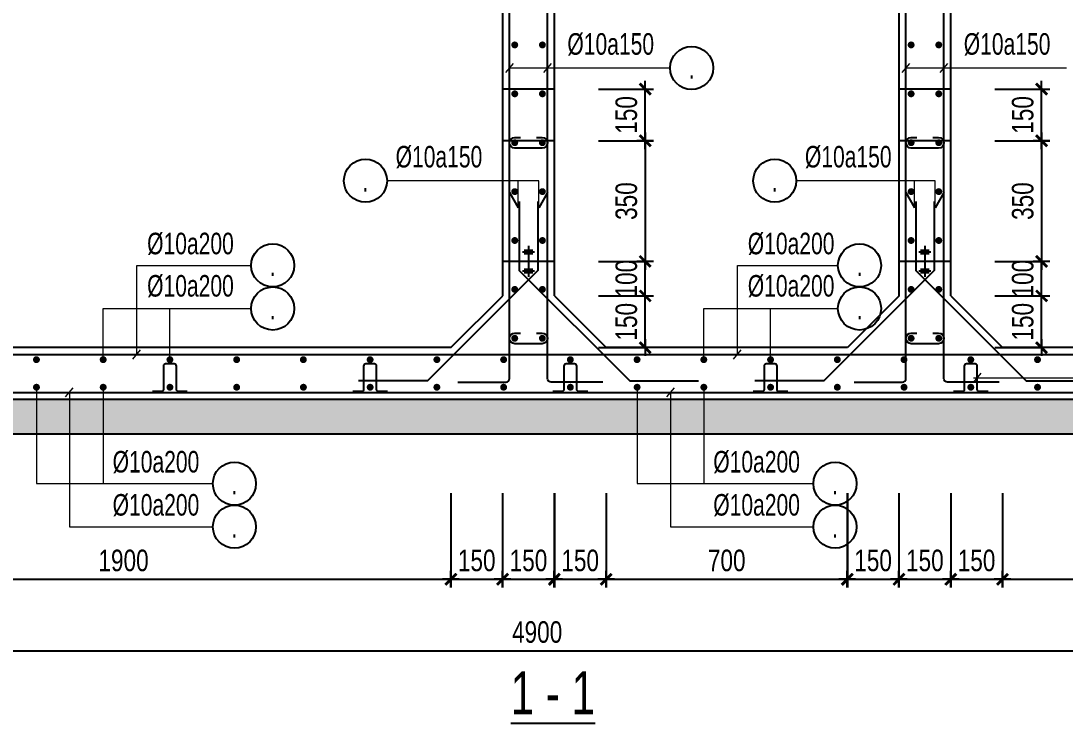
# Model space of a CAD drawing. Extents: x 1229855 to 1302267, y 1135177 to 1201195.
# Drawn here: x 1265901 to 1271960, y 1149946 to 1154020 of the extents above; entities that cross this region are included whole.
import ezdxf
from ezdxf.enums import TextEntityAlignment as Align

# ---------------------------------------------------------------- set-up
doc = ezdxf.new("R2010")
doc.units = 0
doc.header["$LTSCALE"] = 25
doc.header["$MEASUREMENT"] = 0
doc.header["$PDMODE"] = 98
doc.linetypes.add('HIDDEN', pattern=[0.375, 0.25, -0.125])
doc.layers.get('DEFPOINTS').update_dxf_attribs({"linetype": 'CONTINUOUS'})
for name, color, linetype in [('02.CDC.DIM', 1, 'CONTINUOUS'), ('CDC.02.DIM', 1, 'CONTINUOUS'), ('CDC.03.BORDER', 3, 'CONTINUOUS'), ('CDC.04.HIDDEN', 8, 'HIDDEN'), ('CDC.05.STEEL', 4, 'CONTINUOUS'), ('CDC.06.TEXT', 2, 'CONTINUOUS'), ('CDC.10.HATCH', 251, 'CONTINUOUS'), ('CDC.11.NOTE', 8, 'CONTINUOUS'), ('CDC.14.STEELNUM', 3, 'CONTINUOUS')]:
    doc.layers.add(name, color=color, linetype=linetype)
doc.layers.add('KCS_CHI', color=1, linetype='CONTINUOUS', lineweight=15)
doc.styles.add('1', font='arial.ttf', dxfattribs={"width": 0.75})
doc.styles.add('KCS_SMTEXT', font='arial.ttf', dxfattribs={"width": 0.7})
doc.linetypes.add('ZIGZAG', pattern='A,0.0001,-0.2,[131,ltypeshp.shx,S=0.2,R=0,X=-0.2,Y=0],-0.4,[131,ltypeshp.shx,S=0.2,R=180,X=0.2,Y=0],-0.2', length=0.8001)
doc.dimstyles.new('DX2', dxfattribs={"dimscale": 0.5, "dimtxt": 250, "dimasz": 0.8, "dimexe": 0, "dimexo": 0, "dimgap": 90, "dimtad": 1, "dimdec": 0, "dimzin": 13, "dimdsep": 46, "dimtxsty": '1', "dimblk1": 'CHEO', "dimblk2": 'CHEO', "dimsah": 1, "dimcen": 0, "dimclrd": 256, "dimclre": 256, "dimclrt": 2, "dimadec": 0, "dimazin": 0, "dimtfac": 1, "dimtdec": 0, "dimtix": 1, "dimtmove": 2, "dimatfit": 3, "dimldrblk": 'CHEO', "dimfxl": 1, "dimtolj": 1, "dimtzin": 13, "dimarcsym": 0})

# ---------------------------------------------------------------- blocks, each defined once
blk = doc.blocks.new('CHEO')
at = {"layer": '02.CDC.DIM'}
for points in [[(-121, 0), (121, 0)], [(0, 121), (0, -121)]]:
    blk.add_lwpolyline(points, dxfattribs=at)
at = {"layer": '02.CDC.DIM', "color": 2, "const_width": 40}
blk.add_lwpolyline([(80, 80), (-80, -81)], dxfattribs=at)
blk = doc.blocks.new('*D20')
at = {"layer": 'CDC.02.DIM', "lineweight": -2, "ltscale": 3, "transparency": 16777216}
for p, q in [((1271596.9, 1151280.3), (1271596.9, 1150780.3)), ((1273196.9, 1151280.3), (1273196.9, 1150780.3)), ((1271597.3, 1150780.3), (1273196.5, 1150780.3))]:
    blk.add_line(p, q, dxfattribs=at)
at = {"layer": 'DEFPOINTS', "color": 0, "ltscale": 3, "transparency": 16777216}
for p in [(1271596.9, 1151280.3), (1273196.9, 1151280.3), (1273196.9, 1150780.3)]:
    blk.add_point(p, dxfattribs=at)
at = {"layer": 'CDC.02.DIM', "lineweight": -2, "ltscale": 3, "transparency": 16777216, "xscale": 0.4, "yscale": 0.4, "zscale": 0.4, "rotation": 180}
blk.add_blockref('CHEO', (1271596.9, 1150780.3), dxfattribs=at)
at = {"layer": 'CDC.02.DIM', "lineweight": -2, "ltscale": 3, "transparency": 16777216, "xscale": 0.4, "yscale": 0.4, "zscale": 0.4}
blk.add_blockref('CHEO', (1273196.9, 1150780.3), dxfattribs=at)
at = {"layer": 'CDC.02.DIM', "color": 2, "ltscale": 3, "transparency": 16777216, "insert": (1272396.9, 1150889.1), "char_height": 125, "attachment_point": 5, "style": '1'}
blk.add_mtext('\\A1;800', dxfattribs=at)
blk = doc.blocks.new('*D21')
at = {"layer": 'CDC.02.DIM', "lineweight": -2, "ltscale": 3, "transparency": 16777216}
for p, q in [((1263996.4, 1151280.3), (1263996.4, 1150364.9)), ((1273797.3, 1151280.3), (1273797.3, 1150364.9)), ((1263996.8, 1150364.9), (1273796.9, 1150364.9))]:
    blk.add_line(p, q, dxfattribs=at)
at = {"layer": 'DEFPOINTS', "color": 0, "ltscale": 3, "transparency": 16777216}
for p in [(1263996.4, 1151280.3), (1273797.3, 1151280.3), (1273797.3, 1150364.9)]:
    blk.add_point(p, dxfattribs=at)
at = {"layer": 'CDC.02.DIM', "lineweight": -2, "ltscale": 3, "transparency": 16777216, "xscale": 0.4, "yscale": 0.4, "zscale": 0.4, "rotation": 180}
blk.add_blockref('CHEO', (1263996.4, 1150364.9), dxfattribs=at)
at = {"layer": 'CDC.02.DIM', "lineweight": -2, "ltscale": 3, "transparency": 16777216, "xscale": 0.4, "yscale": 0.4, "zscale": 0.4}
blk.add_blockref('CHEO', (1273797.3, 1150364.9), dxfattribs=at)
at = {"layer": 'CDC.02.DIM', "color": 2, "ltscale": 3, "transparency": 16777216, "insert": (1268896.9, 1150473.7), "char_height": 125, "attachment_point": 5, "style": '1'}
blk.add_mtext('\\A1;4900', dxfattribs=at)
blk = doc.blocks.new('*D30')
at = {"layer": 'CDC.02.DIM', "lineweight": -2, "ltscale": 3, "transparency": 16777216}
for p, q in [((1270996.4, 1151280.3), (1270996.4, 1150780.3)), ((1271296.9, 1151280.3), (1271296.9, 1150780.3)), ((1270996.8, 1150780.3), (1271296.5, 1150780.3))]:
    blk.add_line(p, q, dxfattribs=at)
at = {"layer": 'DEFPOINTS', "color": 0, "ltscale": 3, "transparency": 16777216}
for p in [(1270996.4, 1151280.3), (1271296.9, 1151280.3), (1271296.9, 1150780.3)]:
    blk.add_point(p, dxfattribs=at)
at = {"layer": 'CDC.02.DIM', "lineweight": -2, "ltscale": 3, "transparency": 16777216, "xscale": 0.4, "yscale": 0.4, "zscale": 0.4, "rotation": 180}
blk.add_blockref('CHEO', (1270996.4, 1150780.3), dxfattribs=at)
at = {"layer": 'CDC.02.DIM', "lineweight": -2, "ltscale": 3, "transparency": 16777216, "xscale": 0.4, "yscale": 0.4, "zscale": 0.4}
blk.add_blockref('CHEO', (1271296.9, 1150780.3), dxfattribs=at)
at = {"layer": 'CDC.02.DIM', "color": 2, "ltscale": 3, "transparency": 16777216, "insert": (1271146.6, 1150889.1), "char_height": 125, "attachment_point": 5, "style": '1'}
blk.add_mtext('\\A1;150', dxfattribs=at)
blk = doc.blocks.new('*D31')
at = {"layer": 'CDC.02.DIM', "lineweight": -2, "ltscale": 3, "transparency": 16777216}
for p, q in [((1269296.9, 1151280.3), (1269296.9, 1150780.3)), ((1270696.9, 1151280.3), (1270696.9, 1150780.3)), ((1269297.3, 1150780.3), (1270696.5, 1150780.3))]:
    blk.add_line(p, q, dxfattribs=at)
at = {"layer": 'DEFPOINTS', "color": 0, "ltscale": 3, "transparency": 16777216}
for p in [(1269296.9, 1151280.3), (1270696.9, 1151280.3), (1270696.9, 1150780.3)]:
    blk.add_point(p, dxfattribs=at)
at = {"layer": 'CDC.02.DIM', "lineweight": -2, "ltscale": 3, "transparency": 16777216, "xscale": 0.4, "yscale": 0.4, "zscale": 0.4, "rotation": 180}
blk.add_blockref('CHEO', (1269296.9, 1150780.3), dxfattribs=at)
at = {"layer": 'CDC.02.DIM', "lineweight": -2, "ltscale": 3, "transparency": 16777216, "xscale": 0.4, "yscale": 0.4, "zscale": 0.4}
blk.add_blockref('CHEO', (1270696.9, 1150780.3), dxfattribs=at)
at = {"layer": 'CDC.02.DIM', "color": 2, "ltscale": 3, "transparency": 16777216, "insert": (1269996.9, 1150889.1), "char_height": 125, "attachment_point": 5, "style": '1'}
blk.add_mtext('\\A1;700', dxfattribs=at)
blk = doc.blocks.new('*D32')
at = {"layer": 'CDC.02.DIM', "lineweight": -2, "ltscale": 3, "transparency": 16777216}
for p, q in [((1268696.4, 1151280.3), (1268696.4, 1150780.3)), ((1268996.9, 1151280.3), (1268996.9, 1150780.3)), ((1268696.8, 1150780.3), (1268996.5, 1150780.3))]:
    blk.add_line(p, q, dxfattribs=at)
at = {"layer": 'DEFPOINTS', "color": 0, "ltscale": 3, "transparency": 16777216}
for p in [(1268696.4, 1151280.3), (1268996.9, 1151280.3), (1268996.9, 1150780.3)]:
    blk.add_point(p, dxfattribs=at)
at = {"layer": 'CDC.02.DIM', "lineweight": -2, "ltscale": 3, "transparency": 16777216, "xscale": 0.4, "yscale": 0.4, "zscale": 0.4, "rotation": 180}
blk.add_blockref('CHEO', (1268696.4, 1150780.3), dxfattribs=at)
at = {"layer": 'CDC.02.DIM', "lineweight": -2, "ltscale": 3, "transparency": 16777216, "xscale": 0.4, "yscale": 0.4, "zscale": 0.4}
blk.add_blockref('CHEO', (1268996.9, 1150780.3), dxfattribs=at)
at = {"layer": 'CDC.02.DIM', "color": 2, "ltscale": 3, "transparency": 16777216, "insert": (1268846.6, 1150889.1), "char_height": 125, "attachment_point": 5, "style": '1'}
blk.add_mtext('\\A1;150', dxfattribs=at)
blk = doc.blocks.new('*D33')
at = {"layer": 'CDC.02.DIM', "lineweight": -2, "ltscale": 3, "transparency": 16777216}
for p, q in [((1264596.9, 1151280.3), (1264596.9, 1150780.3)), ((1268396.9, 1151280.3), (1268396.9, 1150780.3)), ((1264597.3, 1150780.3), (1268396.5, 1150780.3))]:
    blk.add_line(p, q, dxfattribs=at)
at = {"layer": 'DEFPOINTS', "color": 0, "ltscale": 3, "transparency": 16777216}
for p in [(1264596.9, 1151280.3), (1268396.9, 1151280.3), (1268396.9, 1150780.3)]:
    blk.add_point(p, dxfattribs=at)
at = {"layer": 'CDC.02.DIM', "lineweight": -2, "ltscale": 3, "transparency": 16777216, "xscale": 0.4, "yscale": 0.4, "zscale": 0.4, "rotation": 180}
blk.add_blockref('CHEO', (1264596.9, 1150780.3), dxfattribs=at)
at = {"layer": 'CDC.02.DIM', "lineweight": -2, "ltscale": 3, "transparency": 16777216, "xscale": 0.4, "yscale": 0.4, "zscale": 0.4}
blk.add_blockref('CHEO', (1268396.9, 1150780.3), dxfattribs=at)
at = {"layer": 'CDC.02.DIM', "color": 2, "ltscale": 3, "transparency": 16777216, "insert": (1266496.9, 1150889.1), "char_height": 125, "attachment_point": 5, "style": '1'}
blk.add_mtext('\\A1;1900', dxfattribs=at)
blk = doc.blocks.new('*D97')
at = {"layer": 'CDC.02.DIM', "lineweight": -2, "ltscale": 3, "transparency": 16777216}
for p, q in [((1269252.7, 1152424.7), (1269523.7, 1152424.7)), ((1269523.7, 1152125.1), (1269523.7, 1152424.3)), ((1269252.7, 1152124.7), (1269523.7, 1152124.7))]:
    blk.add_line(p, q, dxfattribs=at)
at = {"layer": 'DEFPOINTS', "color": 0, "ltscale": 3, "transparency": 16777216}
for p in [(1269252.7, 1152424.7), (1269523.7, 1152424.7), (1269252.7, 1152124.7)]:
    blk.add_point(p, dxfattribs=at)
at = {"layer": 'CDC.02.DIM', "lineweight": -2, "ltscale": 3, "transparency": 16777216, "xscale": 0.4, "yscale": 0.4, "zscale": 0.4}
for p, rotation in [((1269523.7, 1152424.7), 90), ((1269523.7, 1152124.7), 270)]:
    blk.add_blockref('CHEO', p, dxfattribs=dict(at, rotation=rotation))
at = {"layer": 'CDC.02.DIM', "color": 2, "ltscale": 3, "transparency": 16777216, "insert": (1269414.8, 1152274.7), "char_height": 125, "attachment_point": 5, "rotation": 90, "style": '1'}
blk.add_mtext('\\A1;150', dxfattribs=at)
blk = doc.blocks.new('*D98')
at = {"layer": 'CDC.02.DIM', "lineweight": -2, "ltscale": 3, "transparency": 16777216}
for p, q in [((1269252.7, 1153324.7), (1269523.7, 1153324.7)), ((1269523.7, 1153324.3), (1269523.7, 1152625.1)), ((1269252.7, 1152624.7), (1269523.7, 1152624.7))]:
    blk.add_line(p, q, dxfattribs=at)
at = {"layer": 'DEFPOINTS', "color": 0, "ltscale": 3, "transparency": 16777216}
for p in [(1269252.7, 1153324.7), (1269252.7, 1152624.7), (1269523.7, 1152624.7)]:
    blk.add_point(p, dxfattribs=at)
at = {"layer": 'CDC.02.DIM', "lineweight": -2, "ltscale": 3, "transparency": 16777216, "xscale": 0.4, "yscale": 0.4, "zscale": 0.4}
for p, rotation in [((1269523.7, 1153324.7), 90), ((1269523.7, 1152624.7), 270)]:
    blk.add_blockref('CHEO', p, dxfattribs=dict(at, rotation=rotation))
at = {"layer": 'CDC.02.DIM', "color": 2, "ltscale": 3, "transparency": 16777216, "insert": (1269414.8, 1152974.7), "char_height": 125, "attachment_point": 5, "rotation": 90, "style": '1'}
blk.add_mtext('\\A1;350', dxfattribs=at)
blk = doc.blocks.new('*D99')
at = {"layer": 'CDC.02.DIM', "lineweight": -2, "ltscale": 3, "transparency": 16777216}
for p, q in [((1269252.7, 1153624.7), (1269523.7, 1153624.7)), ((1269523.7, 1153325.1), (1269523.7, 1153624.3)), ((1269252.7, 1153324.7), (1269523.7, 1153324.7))]:
    blk.add_line(p, q, dxfattribs=at)
at = {"layer": 'DEFPOINTS', "color": 0, "ltscale": 3, "transparency": 16777216}
for p in [(1269252.7, 1153624.7), (1269523.7, 1153624.7), (1269252.7, 1153324.7)]:
    blk.add_point(p, dxfattribs=at)
at = {"layer": 'CDC.02.DIM', "lineweight": -2, "ltscale": 3, "transparency": 16777216, "xscale": 0.4, "yscale": 0.4, "zscale": 0.4}
for p, rotation in [((1269523.7, 1153624.7), 90), ((1269523.7, 1153324.7), 270)]:
    blk.add_blockref('CHEO', p, dxfattribs=dict(at, rotation=rotation))
at = {"layer": 'CDC.02.DIM', "color": 2, "ltscale": 3, "transparency": 16777216, "insert": (1269414.8, 1153474.7), "char_height": 125, "attachment_point": 5, "rotation": 90, "style": '1'}
blk.add_mtext('\\A1;150', dxfattribs=at)
blk = doc.blocks.new('*D101')
at = {"layer": 'CDC.02.DIM', "lineweight": -2, "ltscale": 3, "transparency": 16777216}
for p, q in [((1271552.7, 1152424.7), (1271823.7, 1152424.7)), ((1271823.7, 1152125.1), (1271823.7, 1152424.3)), ((1271552.7, 1152124.7), (1271823.7, 1152124.7))]:
    blk.add_line(p, q, dxfattribs=at)
at = {"layer": 'DEFPOINTS', "color": 0, "ltscale": 3, "transparency": 16777216}
for p in [(1271552.7, 1152424.7), (1271823.7, 1152424.7), (1271552.7, 1152124.7)]:
    blk.add_point(p, dxfattribs=at)
at = {"layer": 'CDC.02.DIM', "lineweight": -2, "ltscale": 3, "transparency": 16777216, "xscale": 0.4, "yscale": 0.4, "zscale": 0.4}
for p, rotation in [((1271823.7, 1152424.7), 90), ((1271823.7, 1152124.7), 270)]:
    blk.add_blockref('CHEO', p, dxfattribs=dict(at, rotation=rotation))
at = {"layer": 'CDC.02.DIM', "color": 2, "ltscale": 3, "transparency": 16777216, "insert": (1271714.8, 1152274.7), "char_height": 125, "attachment_point": 5, "rotation": 90, "style": '1'}
blk.add_mtext('\\A1;150', dxfattribs=at)
blk = doc.blocks.new('*D102')
at = {"layer": 'CDC.02.DIM', "lineweight": -2, "ltscale": 3, "transparency": 16777216}
for p, q in [((1271552.7, 1153324.7), (1271823.7, 1153324.7)), ((1271823.7, 1153324.3), (1271823.7, 1152625.1)), ((1271552.7, 1152624.7), (1271823.7, 1152624.7))]:
    blk.add_line(p, q, dxfattribs=at)
at = {"layer": 'DEFPOINTS', "color": 0, "ltscale": 3, "transparency": 16777216}
for p in [(1271552.7, 1153324.7), (1271552.7, 1152624.7), (1271823.7, 1152624.7)]:
    blk.add_point(p, dxfattribs=at)
at = {"layer": 'CDC.02.DIM', "lineweight": -2, "ltscale": 3, "transparency": 16777216, "xscale": 0.4, "yscale": 0.4, "zscale": 0.4}
for p, rotation in [((1271823.7, 1153324.7), 90), ((1271823.7, 1152624.7), 270)]:
    blk.add_blockref('CHEO', p, dxfattribs=dict(at, rotation=rotation))
at = {"layer": 'CDC.02.DIM', "color": 2, "ltscale": 3, "transparency": 16777216, "insert": (1271714.8, 1152974.7), "char_height": 125, "attachment_point": 5, "rotation": 90, "style": '1'}
blk.add_mtext('\\A1;350', dxfattribs=at)
blk = doc.blocks.new('*D103')
at = {"layer": 'CDC.02.DIM', "lineweight": -2, "ltscale": 3, "transparency": 16777216}
for p, q in [((1271552.7, 1153624.7), (1271823.7, 1153624.7)), ((1271823.7, 1153325.1), (1271823.7, 1153624.3)), ((1271552.7, 1153324.7), (1271823.7, 1153324.7))]:
    blk.add_line(p, q, dxfattribs=at)
at = {"layer": 'DEFPOINTS', "color": 0, "ltscale": 3, "transparency": 16777216}
for p in [(1271552.7, 1153624.7), (1271823.7, 1153624.7), (1271552.7, 1153324.7)]:
    blk.add_point(p, dxfattribs=at)
at = {"layer": 'CDC.02.DIM', "lineweight": -2, "ltscale": 3, "transparency": 16777216, "xscale": 0.4, "yscale": 0.4, "zscale": 0.4}
for p, rotation in [((1271823.7, 1153624.7), 90), ((1271823.7, 1153324.7), 270)]:
    blk.add_blockref('CHEO', p, dxfattribs=dict(at, rotation=rotation))
at = {"layer": 'CDC.02.DIM', "color": 2, "ltscale": 3, "transparency": 16777216, "insert": (1271714.8, 1153474.7), "char_height": 125, "attachment_point": 5, "rotation": 90, "style": '1'}
blk.add_mtext('\\A1;150', dxfattribs=at)
blk = doc.blocks.new('bang')
at = {"layer": 'CDC.11.NOTE', "ltscale": 3}
for points in [[(-25, 65), (25, 65)], [(0, 90), (0, -90)], [(-35, 55), (35, 55)], [(-25, 45), (25, 45)], [(-35, -55), (35, -55)], [(-25, -45), (25, -45)], [(-25, -65), (25, -65)]]:
    blk.add_lwpolyline(points, dxfattribs=at)
blk = doc.blocks.new('*D402')
at = {"layer": 'CDC.02.DIM', "lineweight": -2, "ltscale": 3, "transparency": 16777216}
for p, q in [((1269252.7, 1152624.7), (1269523.7, 1152624.7)), ((1269523.7, 1152625.1), (1269523.7, 1152625.5)), ((1269523.7, 1152424.7), (1269523.7, 1152624.7)), ((1269252.7, 1152424.7), (1269523.7, 1152424.7)), ((1269523.7, 1152424.3), (1269523.7, 1152423.9))]:
    blk.add_line(p, q, dxfattribs=at)
at = {"layer": 'DEFPOINTS', "color": 0, "ltscale": 3, "transparency": 16777216}
for p in [(1269252.7, 1152624.7), (1269523.7, 1152624.7), (1269252.7, 1152424.7)]:
    blk.add_point(p, dxfattribs=at)
at = {"layer": 'CDC.02.DIM', "lineweight": -2, "ltscale": 3, "transparency": 16777216, "xscale": 0.4, "yscale": 0.4, "zscale": 0.4}
for p, rotation in [((1269523.7, 1152624.7), 270), ((1269523.7, 1152424.7), 90)]:
    blk.add_blockref('CHEO', p, dxfattribs=dict(at, rotation=rotation))
at = {"layer": 'CDC.02.DIM', "color": 2, "ltscale": 3, "transparency": 16777216, "insert": (1269414.8, 1152524.7), "char_height": 125, "attachment_point": 5, "rotation": 90, "style": '1'}
blk.add_mtext('\\A1;100', dxfattribs=at)
blk = doc.blocks.new('*D403')
at = {"layer": 'CDC.02.DIM', "lineweight": -2, "ltscale": 3, "transparency": 16777216}
for p, q in [((1271552.7, 1152624.7), (1271823.7, 1152624.7)), ((1271823.7, 1152625.1), (1271823.7, 1152625.5)), ((1271823.7, 1152424.7), (1271823.7, 1152624.7)), ((1271552.7, 1152424.7), (1271823.7, 1152424.7)), ((1271823.7, 1152424.3), (1271823.7, 1152423.9))]:
    blk.add_line(p, q, dxfattribs=at)
at = {"layer": 'DEFPOINTS', "color": 0, "ltscale": 3, "transparency": 16777216}
for p in [(1271552.7, 1152624.7), (1271823.7, 1152624.7), (1271552.7, 1152424.7)]:
    blk.add_point(p, dxfattribs=at)
at = {"layer": 'CDC.02.DIM', "lineweight": -2, "ltscale": 3, "transparency": 16777216, "xscale": 0.4, "yscale": 0.4, "zscale": 0.4}
for p, rotation in [((1271823.7, 1152624.7), 270), ((1271823.7, 1152424.7), 90)]:
    blk.add_blockref('CHEO', p, dxfattribs=dict(at, rotation=rotation))
at = {"layer": 'CDC.02.DIM', "color": 2, "ltscale": 3, "transparency": 16777216, "insert": (1271714.8, 1152524.7), "char_height": 125, "attachment_point": 5, "rotation": 90, "style": '1'}
blk.add_mtext('\\A1;100', dxfattribs=at)
blk = doc.blocks.new('*D426')
at = {"layer": 'CDC.02.DIM', "lineweight": -2, "ltscale": 3, "transparency": 16777216}
for p, q in [((1271296.4, 1151280.3), (1271296.4, 1150780.3)), ((1271596.9, 1151280.3), (1271596.9, 1150780.3)), ((1271296.8, 1150780.3), (1271596.5, 1150780.3))]:
    blk.add_line(p, q, dxfattribs=at)
at = {"layer": 'DEFPOINTS', "color": 0, "ltscale": 3, "transparency": 16777216}
for p in [(1271296.4, 1151280.3), (1271596.9, 1151280.3), (1271596.9, 1150780.3)]:
    blk.add_point(p, dxfattribs=at)
at = {"layer": 'CDC.02.DIM', "lineweight": -2, "ltscale": 3, "transparency": 16777216, "xscale": 0.4, "yscale": 0.4, "zscale": 0.4, "rotation": 180}
blk.add_blockref('CHEO', (1271296.4, 1150780.3), dxfattribs=at)
at = {"layer": 'CDC.02.DIM', "lineweight": -2, "ltscale": 3, "transparency": 16777216, "xscale": 0.4, "yscale": 0.4, "zscale": 0.4}
blk.add_blockref('CHEO', (1271596.9, 1150780.3), dxfattribs=at)
at = {"layer": 'CDC.02.DIM', "color": 2, "ltscale": 3, "transparency": 16777216, "insert": (1271446.6, 1150889.1), "char_height": 125, "attachment_point": 5, "style": '1'}
blk.add_mtext('\\A1;150', dxfattribs=at)
blk = doc.blocks.new('*D427')
at = {"layer": 'CDC.02.DIM', "lineweight": -2, "ltscale": 3, "transparency": 16777216}
for p, q in [((1270696, 1151280.3), (1270696, 1150780.3)), ((1270996.4, 1151280.3), (1270996.4, 1150780.3)), ((1270696.4, 1150780.3), (1270996, 1150780.3))]:
    blk.add_line(p, q, dxfattribs=at)
at = {"layer": 'DEFPOINTS', "color": 0, "ltscale": 3, "transparency": 16777216}
for p in [(1270696, 1151280.3), (1270996.4, 1151280.3), (1270996.4, 1150780.3)]:
    blk.add_point(p, dxfattribs=at)
at = {"layer": 'CDC.02.DIM', "lineweight": -2, "ltscale": 3, "transparency": 16777216, "xscale": 0.4, "yscale": 0.4, "zscale": 0.4, "rotation": 180}
blk.add_blockref('CHEO', (1270696, 1150780.3), dxfattribs=at)
at = {"layer": 'CDC.02.DIM', "lineweight": -2, "ltscale": 3, "transparency": 16777216, "xscale": 0.4, "yscale": 0.4, "zscale": 0.4}
blk.add_blockref('CHEO', (1270996.4, 1150780.3), dxfattribs=at)
at = {"layer": 'CDC.02.DIM', "color": 2, "ltscale": 3, "transparency": 16777216, "insert": (1270846.2, 1150889.1), "char_height": 125, "attachment_point": 5, "style": '1'}
blk.add_mtext('\\A1;150', dxfattribs=at)
blk = doc.blocks.new('*D428')
at = {"layer": 'CDC.02.DIM', "lineweight": -2, "ltscale": 3, "transparency": 16777216}
for p, q in [((1268996.4, 1151280.3), (1268996.4, 1150780.3)), ((1269296.9, 1151280.3), (1269296.9, 1150780.3)), ((1268996.8, 1150780.3), (1269296.5, 1150780.3))]:
    blk.add_line(p, q, dxfattribs=at)
at = {"layer": 'DEFPOINTS', "color": 0, "ltscale": 3, "transparency": 16777216}
for p in [(1268996.4, 1151280.3), (1269296.9, 1151280.3), (1269296.9, 1150780.3)]:
    blk.add_point(p, dxfattribs=at)
at = {"layer": 'CDC.02.DIM', "lineweight": -2, "ltscale": 3, "transparency": 16777216, "xscale": 0.4, "yscale": 0.4, "zscale": 0.4, "rotation": 180}
blk.add_blockref('CHEO', (1268996.4, 1150780.3), dxfattribs=at)
at = {"layer": 'CDC.02.DIM', "lineweight": -2, "ltscale": 3, "transparency": 16777216, "xscale": 0.4, "yscale": 0.4, "zscale": 0.4}
blk.add_blockref('CHEO', (1269296.9, 1150780.3), dxfattribs=at)
at = {"layer": 'CDC.02.DIM', "color": 2, "ltscale": 3, "transparency": 16777216, "insert": (1269146.6, 1150889.1), "char_height": 125, "attachment_point": 5, "style": '1'}
blk.add_mtext('\\A1;150', dxfattribs=at)
blk = doc.blocks.new('*D429')
at = {"layer": 'CDC.02.DIM', "lineweight": -2, "ltscale": 3, "transparency": 16777216}
for p, q in [((1268396, 1151280.3), (1268396, 1150780.3)), ((1268696.4, 1151280.3), (1268696.4, 1150780.3)), ((1268396.4, 1150780.3), (1268696, 1150780.3))]:
    blk.add_line(p, q, dxfattribs=at)
at = {"layer": 'DEFPOINTS', "color": 0, "ltscale": 3, "transparency": 16777216}
for p in [(1268396, 1151280.3), (1268696.4, 1151280.3), (1268696.4, 1150780.3)]:
    blk.add_point(p, dxfattribs=at)
at = {"layer": 'CDC.02.DIM', "lineweight": -2, "ltscale": 3, "transparency": 16777216, "xscale": 0.4, "yscale": 0.4, "zscale": 0.4, "rotation": 180}
blk.add_blockref('CHEO', (1268396, 1150780.3), dxfattribs=at)
at = {"layer": 'CDC.02.DIM', "lineweight": -2, "ltscale": 3, "transparency": 16777216, "xscale": 0.4, "yscale": 0.4, "zscale": 0.4}
blk.add_blockref('CHEO', (1268696.4, 1150780.3), dxfattribs=at)
at = {"layer": 'CDC.02.DIM', "color": 2, "ltscale": 3, "transparency": 16777216, "insert": (1268546.2, 1150889.1), "char_height": 125, "attachment_point": 5, "style": '1'}
blk.add_mtext('\\A1;150', dxfattribs=at)

msp = doc.modelspace()

# ---------------------------------------------------------------- hatches: boundary and pattern name
at = {"layer": 'CDC.10.HATCH', "ltscale": 2}
h = msp.add_hatch(dxfattribs=at)
h.set_pattern_fill('AR-CONC', color=256, scale=30, style=0)
h.set_pattern_definition([(50, (1059468.16, 1240448.63), (215.17805, -18.82564), [22.5, -247.5]), (355, (1059468.16, 1240448.63), (-41.6254, 225.65764), [18, -198]), (100.45144, (1059486.09, 1240447.06), (173.55265, 206.832), [19.12206, -210.34263]), (46.1842, (1059468.16, 1240508.63), (320.1724, -49.65578), [33.75, -371.25]), (96.63564, (1059494.84, 1240504.5), (280.3986, 292.2356), [28.6831, -315.51413]), (351.18416, (1059468.16, 1240508.63), (280.3986, 292.2356), [27, -297]), (21, (1059498.16, 1240493.63), (179.07212, -120.78567), [22.5, -247.5]), (326, (1059498.16, 1240493.63), (72.9946, 217.54501), [18, -198]), (71.45144, (1059513.08, 1240483.56), (252.06671, 96.75935), [19.12206, -210.34263]), (37.5, (1059468.16, 1240448.626), (3.647957, 99.868156), [0, -195.6, 0, -201, 0, -198.75]), (7.5, (1059468.16, 1240448.63), (78.92086, 118.323514), [0, -114.6, 0, -191.1, 0, -75.75]), (327.5, (1059401.26, 1240448.626), (160.14673, -6.766462), [0, -75, 0, -234, 0, -310.5]), (317.5, (1059371.26, 1240448.63), (174.95585, 30.031495), [0, -97.5, 0, -155.4, 0, -220.5])])
h.paths.add_polyline_path([(1274397.28, 1151824.73), (1274397.28, 1151624.73), (1263396.44, 1151624.73), (1263396.44, 1151824.73)])

# ---------------------------------------------------------------- linework, layer by layer
at = {"layer": 'CDC.03.BORDER'}
for p, q in [((1268696.86, 1152424.73), (1268696.86, 1155624.73)), ((1268996.86, 1152424.73), (1268996.86, 1155624.73)), ((1270996.86, 1152424.73), (1270996.86, 1155624.73)), ((1271296.86, 1152424.73), (1271296.86, 1155624.73)), ((1268396.86, 1152124.73), (1268696.86, 1152424.73)), ((1268996.86, 1152424.73), (1269296.86, 1152124.73)), ((1270996.86, 1152424.73), (1270696.86, 1152124.73)), ((1271296.86, 1152424.73), (1271596.86, 1152124.73)), ((1268396.86, 1152124.73), (1264596.86, 1152124.73)), ((1270696.86, 1152124.73), (1269296.86, 1152124.73)), ((1273196.86, 1152124.73), (1271596.86, 1152124.73)), ((1263396.44, 1151824.73), (1274397.28, 1151824.73)), ((1263396.44, 1151624.73), (1274397.28, 1151624.73))]:
    msp.add_line(p, q, dxfattribs=at)
at = {"layer": 'CDC.03.BORDER', "linetype": 'ZIGZAG', "ltscale": 2}
for p, q in [((1268996.86, 1152624.73), (1268696.86, 1152624.73)), ((1271296.86, 1152624.73), (1270996.86, 1152624.73))]:
    msp.add_line(p, q, dxfattribs=at)
at = {"layer": 'CDC.04.HIDDEN', "linetype": 'HIDDEN', "ltscale": 50}
for p, q in [((1268996.86, 1153624.73), (1268696.86, 1153624.73)), ((1271296.86, 1153624.73), (1270996.86, 1153624.73)), ((1268996.86, 1153324.73), (1268696.86, 1153324.73)), ((1271296.86, 1153324.73), (1270996.86, 1153324.73))]:
    msp.add_line(p, q, dxfattribs=at)
at = {"layer": 'CDC.05.STEEL', "linetype": 'Continuous'}
for p, q in [((1268736.86, 1153024.73), (1268787, 1152936.59)), ((1268957.28, 1153024.73), (1268907.14, 1152936.59)), ((1271036.86, 1153024.73), (1271087, 1152936.59)), ((1271257.28, 1153024.73), (1271207.14, 1152936.59))]:
    msp.add_line(p, q, dxfattribs=at)
at = {"layer": 'CDC.05.STEEL'}
msp.add_line((1263636.44, 1151864.73), (1274157.28, 1151864.73), dxfattribs=at)
for points in [[(1268436.86, 1151924.73), (1268716.86, 1151924.73, 0.4142136), (1268736.86, 1151944.73), (1268736.86, 1155744.73, 0.4142136), (1268716.86, 1155764.73), (1268436.86, 1155764.73)], [(1269277.71, 1151924.73), (1268977.28, 1151924.73, -0.4142136), (1268957.28, 1151944.73), (1268957.28, 1155744.73, -0.4142136), (1268977.28, 1155764.73), (1269277.71, 1155764.73)], [(1270736.86, 1151924.73), (1271016.86, 1151924.73, 0.4142136), (1271036.86, 1151944.73), (1271036.86, 1155744.73, 0.4142136), (1271016.86, 1155764.73), (1270736.86, 1155764.73)], [(1271577.71, 1151924.73), (1271277.28, 1151924.73, -0.4142136), (1271257.28, 1151944.73), (1271257.28, 1155744.73, -0.4142136), (1271277.28, 1155764.73), (1271577.71, 1155764.73)], [(1268893.59, 1153343.68), (1268926.44, 1153343.68, -1), (1268926.44, 1153281.99), (1268767.71, 1153281.99, -1), (1268767.71, 1153343.68), (1268800.56, 1153343.68)], [(1271193.59, 1153343.68), (1271226.44, 1153343.68, -1), (1271226.44, 1153281.99), (1271067.71, 1153281.99, -1), (1271067.71, 1153343.68), (1271100.56, 1153343.68)], [(1268893.59, 1152208.94), (1268926.44, 1152208.94, -1), (1268926.44, 1152147.24), (1268767.71, 1152147.24, -1), (1268767.71, 1152208.94), (1268800.56, 1152208.94)], [(1271193.59, 1152208.94), (1271226.44, 1152208.94, -1), (1271226.44, 1152147.24), (1271067.71, 1152147.24, -1), (1271067.71, 1152208.94), (1271100.56, 1152208.94)], [(1263636.44, 1151824.73), (1263636.44, 1152054.73, -0.4142136), (1263666.44, 1152084.73), (1274127.28, 1152084.73, -0.4142136), (1274157.28, 1152054.73), (1274157.28, 1151824.73)], [(1266866.62, 1151869.54), (1266815.94, 1151869.54, -0.4142136), (1266803.44, 1151882.04), (1266803.44, 1152017.23, 0.4142136), (1266790.94, 1152029.73), (1266740.94, 1152029.73, 0.4142136), (1266728.44, 1152017.23), (1266728.44, 1151882.04, -0.4142136), (1266715.94, 1151869.54), (1266665.27, 1151869.54)], [(1268028.38, 1151869.54), (1267977.7, 1151869.54, -0.4142136), (1267965.2, 1151882.04), (1267965.2, 1152017.23, 0.4142136), (1267952.7, 1152029.73), (1267902.7, 1152029.73, 0.4142136), (1267890.2, 1152017.23), (1267890.2, 1151882.04, -0.4142136), (1267877.7, 1151869.54), (1267827.03, 1151869.54)], [(1269190.14, 1151869.54), (1269139.46, 1151869.54, -0.4142136), (1269126.96, 1151882.04), (1269126.96, 1152017.23, 0.4142136), (1269114.46, 1152029.73), (1269064.46, 1152029.73, 0.4142136), (1269051.96, 1152017.23), (1269051.96, 1151882.04, -0.4142136), (1269039.46, 1151869.54), (1268988.79, 1151869.54)], [(1270351.9, 1151869.54), (1270301.22, 1151869.54, -0.4142136), (1270288.72, 1151882.04), (1270288.72, 1152017.23, 0.4142136), (1270276.22, 1152029.73), (1270226.22, 1152029.73, 0.4142136), (1270213.72, 1152017.23), (1270213.72, 1151882.04, -0.4142136), (1270201.22, 1151869.54), (1270150.54, 1151869.54)], [(1271513.66, 1151869.54), (1271462.98, 1151869.54, -0.4142136), (1271450.48, 1151882.04), (1271450.48, 1152017.23, 0.4142136), (1271437.98, 1152029.73), (1271387.98, 1152029.73, 0.4142136), (1271375.48, 1152017.23), (1271375.48, 1151882.04, -0.4142136), (1271362.98, 1151869.54), (1271312.3, 1151869.54)]]:
    msp.add_lwpolyline(points, format="xyb", dxfattribs=at)
at = {"layer": 'CDC.05.STEEL', "const_width": 20}
for points in [[(1268756.86, 1153880.82, 1), (1268776.86, 1153880.82, 1)], [(1268917.28, 1153880.82, 1), (1268937.28, 1153880.82, 1)], [(1271056.86, 1153880.82, 1), (1271076.86, 1153880.82, 1)], [(1271217.28, 1153880.82, 1), (1271237.28, 1153880.82, 1)], [(1268756.86, 1153597.14, 1), (1268776.86, 1153597.14, 1)], [(1268917.28, 1153597.14, 1), (1268937.28, 1153597.14, 1)], [(1271056.86, 1153597.14, 1), (1271076.86, 1153597.14, 1)], [(1271217.28, 1153597.14, 1), (1271237.28, 1153597.14, 1)], [(1268756.86, 1153313.45, 1), (1268776.86, 1153313.45, 1)], [(1268917.28, 1153313.45, 1), (1268937.28, 1153313.45, 1)], [(1271056.86, 1153313.45, 1), (1271076.86, 1153313.45, 1)], [(1271217.28, 1153313.45, 1), (1271237.28, 1153313.45, 1)], [(1268756.86, 1153029.77, 1), (1268776.86, 1153029.77, 1)], [(1268917.28, 1153029.77, 1), (1268937.28, 1153029.77, 1)], [(1271056.86, 1153029.77, 1), (1271076.86, 1153029.77, 1)], [(1271217.28, 1153029.77, 1), (1271237.28, 1153029.77, 1)], [(1268756.86, 1152746.08, 1), (1268776.86, 1152746.08, 1)], [(1268917.28, 1152746.08, 1), (1268937.28, 1152746.08, 1)], [(1271056.86, 1152746.08, 1), (1271076.86, 1152746.08, 1)], [(1271217.28, 1152746.08, 1), (1271237.28, 1152746.08, 1)], [(1268756.86, 1152462.39, 1), (1268776.86, 1152462.39, 1)], [(1268917.28, 1152462.39, 1), (1268937.28, 1152462.39, 1)], [(1271056.86, 1152462.39, 1), (1271076.86, 1152462.39, 1)], [(1271217.28, 1152462.39, 1), (1271237.28, 1152462.39, 1)], [(1268756.86, 1152178.71, 1), (1268776.86, 1152178.71, 1)], [(1268917.28, 1152178.71, 1), (1268937.28, 1152178.71, 1)], [(1271056.86, 1152178.71, 1), (1271076.86, 1152178.71, 1)], [(1271217.28, 1152178.71, 1), (1271237.28, 1152178.71, 1)], [(1265981.44, 1152054.73, 1), (1266001.44, 1152054.73, 1)], [(1266368.69, 1152054.73, 1), (1266388.69, 1152054.73, 1)], [(1266755.94, 1152054.73, 1), (1266775.94, 1152054.73, 1)], [(1267143.2, 1152054.73, 1), (1267163.2, 1152054.73, 1)], [(1267530.45, 1152054.73, 1), (1267550.45, 1152054.73, 1)], [(1267917.7, 1152054.73, 1), (1267937.7, 1152054.73, 1)], [(1268304.95, 1152054.73, 1), (1268324.95, 1152054.73, 1)], [(1268692.21, 1152054.73, 1), (1268712.21, 1152054.73, 1)], [(1269079.46, 1152054.73, 1), (1269099.46, 1152054.73, 1)], [(1269466.71, 1152054.73, 1), (1269486.71, 1152054.73, 1)], [(1269853.97, 1152054.73, 1), (1269873.97, 1152054.73, 1)], [(1270241.22, 1152054.73, 1), (1270261.22, 1152054.73, 1)], [(1270628.47, 1152054.73, 1), (1270648.47, 1152054.73, 1)], [(1271015.73, 1152054.73, 1), (1271035.73, 1152054.73, 1)], [(1271402.98, 1152054.73, 1), (1271422.98, 1152054.73, 1)], [(1271790.23, 1152054.73, 1), (1271810.23, 1152054.73, 1)], [(1265981.59, 1151894.73, 1), (1266001.59, 1151894.73, 1)], [(1266368.84, 1151894.73, 1), (1266388.84, 1151894.73, 1)], [(1266756.1, 1151894.73, 1), (1266776.1, 1151894.73, 1)], [(1267143.35, 1151894.73, 1), (1267163.35, 1151894.73, 1)], [(1267530.6, 1151894.73, 1), (1267550.6, 1151894.73, 1)], [(1267917.86, 1151894.73, 1), (1267937.86, 1151894.73, 1)], [(1268305.11, 1151894.73, 1), (1268325.11, 1151894.73, 1)], [(1268692.36, 1151894.73, 1), (1268712.36, 1151894.73, 1)], [(1269079.62, 1151894.73, 1), (1269099.62, 1151894.73, 1)], [(1269466.87, 1151894.73, 1), (1269486.87, 1151894.73, 1)], [(1269854.12, 1151894.73, 1), (1269874.12, 1151894.73, 1)], [(1270241.38, 1151894.73, 1), (1270261.38, 1151894.73, 1)], [(1270628.63, 1151894.73, 1), (1270648.63, 1151894.73, 1)], [(1271015.88, 1151894.73, 1), (1271035.88, 1151894.73, 1)], [(1271403.13, 1151894.73, 1), (1271423.13, 1151894.73, 1)], [(1271790.39, 1151894.73, 1), (1271810.39, 1151894.73, 1)]]:
    msp.add_lwpolyline(points, format="xyb", close=True, dxfattribs=at)
at = {"layer": 'CDC.05.STEEL'}
for points in [[(1268900.86, 1152972.16), (1268900.86, 1152572.16), (1268260.2, 1151931.5), (1267860.2, 1151931.5)], [(1268793.29, 1152972.16), (1268793.29, 1152572.16), (1269433.95, 1151931.5), (1269833.95, 1151931.5)], [(1271200.86, 1152972.16), (1271200.86, 1152572.16), (1270560.2, 1151931.5), (1270160.2, 1151931.5)], [(1271093.29, 1152972.16), (1271093.29, 1152572.16), (1271733.95, 1151931.5), (1272133.95, 1151931.5)]]:
    msp.add_lwpolyline(points, dxfattribs=at)
at = {"layer": 'CDC.14.STEELNUM'}
for centre in [(1269793, 1153747), (1267900.72, 1153092.84), (1270275.72, 1153092.84), (1267362.27, 1152601.74), (1270767.55, 1152601.74), (1267362.27, 1152351.74), (1270767.55, 1152351.74), (1267140.36, 1151335.27), (1270625.64, 1151335.27), (1267140.36, 1151085.27), (1270625.64, 1151085.27)]:
    msp.add_circle(centre, 125, dxfattribs=at)
at = {"layer": 'KCS_CHI'}
for p, q in [((1268715.02, 1153720.53), (1268759.54, 1153773.47)), ((1268736.86, 1153747), (1269668, 1153747)), ((1268935.45, 1153720.53), (1268979.97, 1153773.47)), ((1271015.02, 1153720.53), (1271059.54, 1153773.47)), ((1271036.86, 1153747), (1271968, 1153747)), ((1271235.45, 1153720.53), (1271279.97, 1153773.47)), ((1268906.72, 1153092.84), (1268025.72, 1153092.84)), ((1268786.58, 1152936.59), (1268786.58, 1153092.84)), ((1268906.72, 1152936.59), (1268906.72, 1153092.84)), ((1271206.72, 1153092.84), (1270400.72, 1153092.84)), ((1271086.58, 1152936.59), (1271086.58, 1153092.84)), ((1271206.72, 1152936.59), (1271206.72, 1153092.84)), ((1266573.63, 1152084.73), (1266573.63, 1152601.74)), ((1266573.63, 1152601.74), (1267237.27, 1152601.74)), ((1270058.91, 1152084.73), (1270058.91, 1152601.74)), ((1270058.91, 1152601.74), (1270642.55, 1152601.74)), ((1266378.69, 1152054.73), (1266378.69, 1152351.74)), ((1266378.69, 1152351.74), (1267237.27, 1152351.74)), ((1266765.94, 1152054.73), (1266765.94, 1152351.74)), ((1269863.97, 1152054.73), (1269863.97, 1152351.74)), ((1269863.97, 1152351.74), (1270642.55, 1152351.74)), ((1270251.22, 1152054.73), (1270251.22, 1152351.74)), ((1266551.37, 1152058.26), (1266595.89, 1152111.21)), ((1270036.65, 1152058.26), (1270081.17, 1152111.21)), ((1271428.22, 1151923.16), (1271472.74, 1151976.11)), ((1271428.26, 1151949.64), (1272537.24, 1151949.64)), ((1265991.59, 1151894.73), (1265991.59, 1151335.27)), ((1266160.24, 1151838.26), (1266204.76, 1151891.21)), ((1266182.5, 1151864.73), (1266182.5, 1151085.27)), ((1266378.84, 1151894.73), (1266378.84, 1151335.27)), ((1269476.87, 1151894.73), (1269476.87, 1151335.27)), ((1269648.76, 1151838.26), (1269693.28, 1151891.21)), ((1269671.02, 1151864.73), (1269671.02, 1151085.27)), ((1269864.12, 1151894.73), (1269864.12, 1151335.27)), ((1265991.59, 1151335.27), (1267015.36, 1151335.27)), ((1269476.87, 1151335.27), (1270500.64, 1151335.27)), ((1266182.5, 1151085.27), (1267015.36, 1151085.27)), ((1269671.02, 1151085.27), (1270500.64, 1151085.27))]:
    msp.add_line(p, q, dxfattribs=at)

# ---------------------------------------------------------------- block references
for p in [(1268846.86, 1152624.73), (1271146.86, 1152624.73)]:
    msp.add_blockref('bang', p, dxfattribs=at)

# ---------------------------------------------------------------- texts
at = {"layer": 'CDC.06.TEXT', "style": 'KCS_SMTEXT', "width": 0.7}
for s, p in [('%%C10a150', (1269072.3, 1153824.06)), ('%%C10a150', (1271372.3, 1153824.06)), ('%%C10a150', (1268075.59, 1153169.9)), ('%%C10a150', (1270450.59, 1153169.9)), ('%%C10a200', (1266633.78, 1152666.2)), ('%%C10a200', (1270119.06, 1152666.2)), ('%%C10a200', (1266633.78, 1152420.75)), ('%%C10a200', (1270119.06, 1152420.75)), ('%%C10a200', (1266433.56, 1151400.03)), ('%%C10a200', (1269918.84, 1151400.03)), ('%%C10a200', (1266433.56, 1151150.03)), ('%%C10a200', (1269918.84, 1151150.03))]:
    msp.add_text(s, height=125, dxfattribs=at).set_placement(p)
msp.add_text('%%U1 - 1', height=250, dxfattribs=at).set_placement((1268988.15, 1149996), align=Align.CENTER)
at = {"layer": 'CDC.14.STEELNUM', "style": 'KCS_SMTEXT', "width": 0.7}
for p in [(1269793, 1153747), (1267900.72, 1153092.84), (1270275.72, 1153092.84), (1267362.27, 1152601.74), (1270767.55, 1152601.74), (1267362.27, 1152351.74), (1270767.55, 1152351.74), (1267140.36, 1151335.27), (1270625.64, 1151335.27), (1267140.36, 1151085.27), (1270625.64, 1151085.27)]:
    msp.add_text('.', height=125, dxfattribs=at).set_placement(p, align=Align.MIDDLE)

# ---------------------------------------------------------------- dimensions: what is measured, and where the dimension line sits
at = {"layer": 'CDC.02.DIM', "ltscale": 3}
for base, p1, p2, angle, picture, middle in [((1269523.66, 1153624.73), (1269252.69, 1153324.73), (1269252.69, 1153624.73), 90, '*D99', (1269414.83, 1153474.73)), ((1271823.66, 1153624.73), (1271552.69, 1153324.73), (1271552.69, 1153624.73), 90, '*D103', (1271714.83, 1153474.73)), ((1269523.66, 1152624.73), (1269252.69, 1153324.73), (1269252.69, 1152624.73), 90, '*D98', (1269414.79, 1152974.73)), ((1271823.66, 1152624.73), (1271552.69, 1153324.73), (1271552.69, 1152624.73), 90, '*D102', (1271714.79, 1152974.73)), ((1269523.66, 1152624.73), (1269252.69, 1152424.73), (1269252.69, 1152624.73), 90, '*D402', (1269414.83, 1152524.73)), ((1271823.66, 1152624.73), (1271552.69, 1152424.73), (1271552.69, 1152624.73), 90, '*D403', (1271714.83, 1152524.73)), ((1269523.66, 1152424.73), (1269252.69, 1152124.73), (1269252.69, 1152424.73), 90, '*D97', (1269414.83, 1152274.73)), ((1271823.66, 1152424.73), (1271552.69, 1152124.73), (1271552.69, 1152424.73), 90, '*D101', (1271714.83, 1152274.73)), ((1273797.28, 1150364.88), (1263996.44, 1151280.29), (1273797.28, 1151280.29), 180, '*D21', (1268896.86, 1150473.7)), ((1268396.86, 1150780.29), (1264596.86, 1151280.29), (1268396.86, 1151280.29), 180, '*D33', (1266496.86, 1150889.11)), ((1268696.44, 1150780.29), (1268396.01, 1151280.29), (1268696.44, 1151280.29), 180, '*D429', (1268546.22, 1150889.11)), ((1268996.86, 1150780.29), (1268696.44, 1151280.29), (1268996.86, 1151280.29), 180, '*D32', (1268846.65, 1150889.11)), ((1269296.86, 1150780.29), (1268996.44, 1151280.29), (1269296.86, 1151280.29), 180, '*D428', (1269146.65, 1150889.11)), ((1270696.86, 1150780.29), (1269296.86, 1151280.29), (1270696.86, 1151280.29), 180, '*D31', (1269996.86, 1150889.11)), ((1270996.44, 1150780.29), (1270696.01, 1151280.29), (1270996.44, 1151280.29), 180, '*D427', (1270846.22, 1150889.11)), ((1271296.86, 1150780.29), (1270996.44, 1151280.29), (1271296.86, 1151280.29), 180, '*D30', (1271146.65, 1150889.11)), ((1271596.86, 1150780.29), (1271296.44, 1151280.29), (1271596.86, 1151280.29), 180, '*D426', (1271446.65, 1150889.11)), ((1273196.86, 1150780.29), (1271596.86, 1151280.29), (1273196.86, 1151280.29), 180, '*D20', (1272396.86, 1150889.11))]:
    dim = msp.add_linear_dim(base=base, p1=p1, p2=p2, angle=angle, dimstyle='DX2', override={"dimlfac": 0.5}, dxfattribs=at)
    dim.commit()
    dim.dimension.update_dxf_attribs({"geometry": picture, "text_midpoint": middle})

doc.saveas('drawing.dxf')
